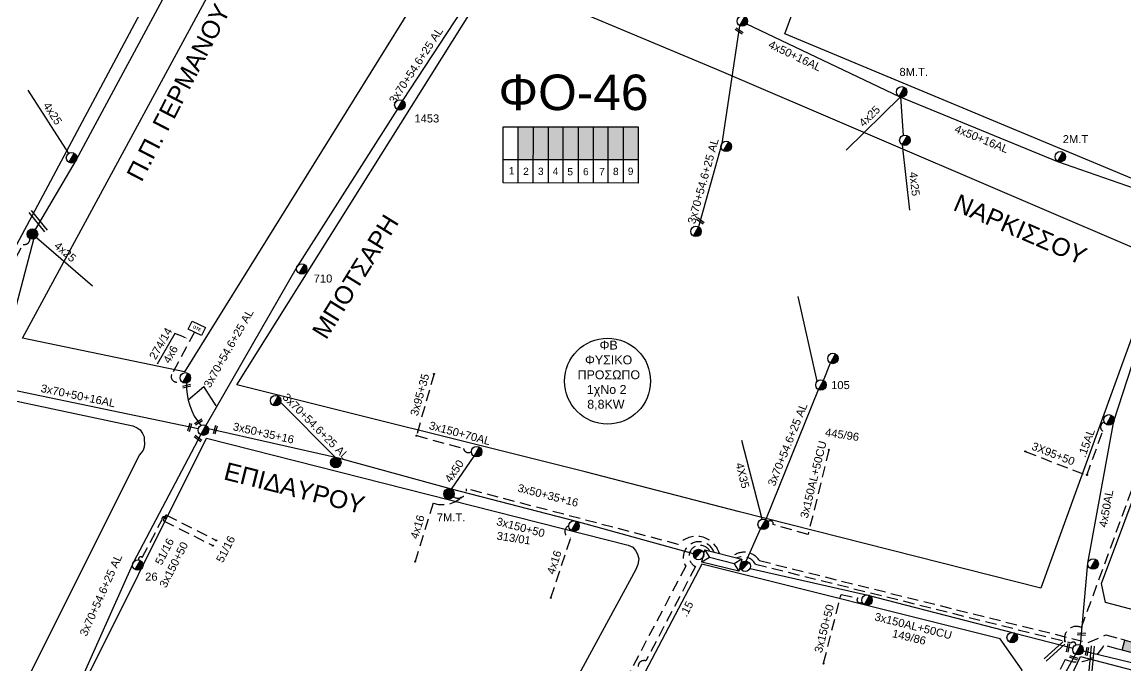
# Model space of a CAD drawing. Header units: millimetres. Extents: x 1020 to 3238, y 796 to 1818.
# Drawn here: x 1144.2 to 1392.6, y 910.1 to 1055 of the extents above; entities that cross this region are included whole.
import ezdxf
from ezdxf import colors
from ezdxf.entities.mleader import LeaderData, LeaderLine
from ezdxf.enums import TextEntityAlignment as Align
from ezdxf.math import Vec2, Vec3

# ---------------------------------------------------------------- set-up
doc = ezdxf.new("R2010")
doc.units = ezdxf.units.MM
doc.linetypes.add('DASHED', pattern=[19.05, 12.7, -6.35])
for name, color, linetype, lineweight in [('.15', 7, 'Continuous', 30), ('.15AL', 7, 'DASHED', 30), ('3x150+50', 7, 'Continuous', 30), ('3x150+70AL', 7, 'DASHED', 30), ('3x150AL+50CU', 7, 'Continuous', 30), ('3x50+35+16', 7, 'Continuous', 30), ('3x70+50+16AL', 7, 'Continuous', 30), ('3x70+54.6+25 AL', 7, 'SYN_LINE', 30), ('3x95+35', 7, 'Continuous', 30), ('3X95+50', 7, 'Continuous', 30), ('4x16', 7, 'Continuous', 30), ('4x25', 7, 'Continuous', 30), ('4X35', 7, 'DASHED', 30), ('4x50', 7, 'Continuous', 30), ('4x50+13_5', 7, 'Continuous', 30), ('4x50+16AL', 7, 'Continuous', 30), ('4x50AL', 7, 'Continuous', 30), ('4x6', 7, 'SYN_LINE', 30), ('Υπόβαθρο ΔΕΗ', 7, 'Continuous', 30)]:
    doc.layers.add(name, color=color, linetype=linetype, lineweight=lineweight)
for name, color, linetype in [('Link Box 4 Διευθύνσεων', 7, 'Continuous'), ('Pillar OTE', 7, 'Continuous'), ('text οδών', 7, 'Continuous'), ('text_kalodion', 7, 'Continuous'), ('text_kalodion @ 1', 7, 'Continuous'), ('ΑΓΝΩΣΤΟ ΕΝΑΕΡΙΟ ΚΑΛΩΔΙΟ', 7, 'Continuous'), ('Επιγραφές - Σχήματα', 7, 'Continuous'), ('Καλώδια ΧΤ   3x150AL+50CU', 7, 'DASHED'), ('Καλώδια ΧΤ   3x150AL+50XLPE', 7, 'DASHED'), ('Μηχανική τομή', 7, 'Continuous'), ('Στύλος Ξύλινος', 7, 'Continuous'), ('Στύλος Ξύλινος @ 1', 7, 'Continuous'), ('Στύλος ΦΜ', 7, 'Continuous'), ('Στύλος ΦΜ @ 1', 7, 'Continuous'), ('Συνδέσεις', 7, 'Continuous'), ('Συνεστραμμένα ΧΤ   3x70+54.6+25 AL', 7, 'SYN_LINE'), ('Τομή', 7, 'Continuous'), ('Υποσταθμός εναέριος 2 στύλων', 7, 'Continuous'), ('Υποσταθμός πόλεως', 7, 'Continuous')]:
    doc.layers.add(name, color=color, linetype=linetype)
doc.styles.add('arial', font='arial.ttf')
doc.styles.get("Standard").update_dxf_attribs({"font": 'arial.ttf'})
doc.linetypes.add('SYN_LINE', pattern='A,0.5,-0.0001,["/\\/\\/\\/",Standard,S=0.1,R=0,X=0,Y=-0.05],-0.25', length=0.7501)
doc.dimstyles.new('ISO-25', dxfattribs={"dimtxt": 2.5, "dimasz": 2.5, "dimexe": 1.25, "dimexo": 0.625, "dimtad": 1, "dimtxsty": 'Standard', "dimcen": 2.5, "dimadec": 0, "dimazin": 0, "dimtfac": 1, "dimtmove": 0, "dimatfit": 3, "dimfxl": 1, "dimarcsym": 0})

# ---------------------------------------------------------------- blocks, each defined once
blk = doc.blocks.new('ΥΠΑΡΧΩΝ ΤΣΙΜΕΝΤΕΝΙΟΣ ΣΤΥΛΟΣ')
at = {"layer": 'Στύλος ΦΜ'}
blk.add_hatch(color=7, dxfattribs=at).paths.add_polyline_path([(-1.29, -2.28, 0.574793), (2.62, 0, 0.268822), (1.3, 2.27)])
at = {"layer": 'Στύλος ΦΜ', "color": 7}
blk.add_line((-1.29, -2.28), (1.3, 2.27), dxfattribs=at)
blk.add_circle((0, 0), 2.62, dxfattribs=at)
at = {"layer": 'Στύλος ΦΜ', "flags": 4}
for tag, p in [('ΑΡΙΘΜΟΣ', (-4.68, 8.05)), ('ΤΥΠΟΣ', (-4.91, 3.03))]:
    blk.add_attdef(tag, p, '', height=4, dxfattribs=at)
blk = doc.blocks.new('ΥΠΑΡΧΩΝ ΞΥΛΙΝΟΣ ΣΤΥΛΟΣ')
at = {"layer": 'Στύλος Ξύλινος'}
h = blk.add_hatch(color=7, dxfattribs=at)
h.paths.add_polyline_path([(-2.62, 0, 0.270008), (-1.29, -2.28), (1.3, 2.27, 0.576266)])
h.paths.add_polyline_path([(-1.29, -2.28, 0.574793), (2.62, 0, 0.268822), (1.3, 2.27)])
at = {"layer": 'Στύλος Ξύλινος', "color": 7}
blk.add_line((-1.29, -2.28), (1.3, 2.27), dxfattribs=at)
blk.add_circle((0, 0), 2.62, dxfattribs=at)
at = {"layer": 'Στύλος Ξύλινος', "flags": 4}
for tag, p in [('ΑΡΙΘΜΟΣ', (-4.91, 8.6)), ('ΤΥΠΟΣ', (-4.85, 3.39))]:
    blk.add_attdef(tag, p, '', height=4, dxfattribs=at)
blk = doc.blocks.new('ΥΠΟΣΤΑΘΜΟΣ ΕΝΑΕΡΙΟΣ ΕΠΙ 2 ΣΤΥΛΩΝ')
at = {"layer": 'Υποσταθμός εναέριος 2 στύλων', "linetype": 'Continuous'}
for points in [[(-11.97, -2.11, 0.574793), (-8.45, -0.07, 0.268822), (-9.64, 1.98)], [(9.68, -2.15, 0.574793), (13.19, -0.1, 0.268822), (12.01, 1.95)]]:
    blk.add_hatch(color=256, dxfattribs=at).paths.add_polyline_path(points)
for p, q in [((-11.97, -2.11), (-9.64, 1.98)), ((9.68, -2.15), (12.01, 1.95))]:
    blk.add_line(p, q, dxfattribs=at)
for centre in [(-10.81, -0.07), (10.84, -0.1)]:
    blk.add_circle(centre, 2.36, dxfattribs=at)
at = {"layer": 'Υποσταθμός πόλεως', "linetype": 'Continuous', "ltscale": 40}
blk.add_lwpolyline([(-8.57, 2.82), (8.57, 2.82), (8.57, -2.82), (-8.57, -2.82)], close=True, dxfattribs=at)
for points in [[(-5.75, 0), (-8.57, 2.82)], [(-8.57, -2.82), (-5.75, 0)], [(-5.75, 0), (5.75, 0)], [(5.75, 0), (8.57, 2.82)], [(8.57, -2.82), (5.75, 0)]]:
    blk.add_lwpolyline(points, dxfattribs=at)
at = {"layer": 'Υποσταθμός εναέριος 2 στύλων', "ltscale": 40, "flags": 1}
for tag, p in [('ΜΕΤΑΣΧΗΜΑΤΙΣΜΟΣ', (14.09, 2.51)), ('ΙΣΧΥΣ', (14.07, -0.28)), ('ΑΡΙΘΜΟΣ', (14.19, -3))]:
    blk.add_attdef(tag, p, '', height=1.8, dxfattribs=at)
blk = doc.blocks.new('LINK BOX 4 ΑΝΑΧΩΡΗΣΕΩΝ')
at = {"layer": 'Link Box 4 Διευθύνσεων', "ltscale": 40}
blk.add_hatch(color=256, dxfattribs=at).paths.add_polyline_path([(-3.54, 0), (-3.54, -4.67), (3.54, -4.67), (3.54, 0)])
for p, q in [((-3.54, 0), (-5.33, 0)), ((5.33, 0), (3.54, 0)), ((-3.54, -4.67), (-5.33, -4.67)), ((5.33, -4.67), (3.54, -4.67))]:
    blk.add_line(p, q, dxfattribs=at)
blk.add_lwpolyline([(-3.54, -4.67), (-3.54, 0), (3.54, 0), (3.54, -4.67)], close=True, dxfattribs=at)
blk = doc.blocks.new('ΜΗΧΑΝΙΚΗ ΤΟΜΗ')
at = {"layer": 'Μηχανική τομή', "ltscale": 40}
for p, q in [((-1.89, 0.78), (5.68, 0.78)), ((-1.89, -0.78), (5.68, -0.78))]:
    blk.add_line(p, q, dxfattribs=at)
blk = doc.blocks.new('ΤΟΜΗ')
at = {"layer": 'Τομή', "ltscale": 40}
for p, q in [((-5.68, 0), (17.06, 0)), ((-5.68, -2.77), (17.06, -2.77))]:
    blk.add_line(p, q, dxfattribs=at)
blk = doc.blocks.new('_ΣΥΝΔΕΣΗ')
at = {"layer": 'Συνδέσεις', "linetype": 'SYN_LINE', "ltscale": 40}
blk.add_hatch(color=256, dxfattribs=at).paths.add_polyline_path([(0.5, -0.01, 1), (-0.5, -0.01, 1)])
at = {"layer": 'Συνδέσεις'}
blk.add_circle((0, -0.01), 0.5, dxfattribs=at)
blk = doc.blocks.new('PILLAR ΟΤΕ')
at = {"layer": 'Pillar OTE', "ltscale": 40}
blk.add_lwpolyline([(-3.31, 2.02), (3.39, 2.02), (3.39, -1.99), (-3.31, -1.99)], close=True, dxfattribs=at)
at = {"layer": 'Pillar OTE', "insert": (-1.81, 0.71), "char_height": 1.3575, "width": 109.961, "attachment_point": 1}
blk.add_mtext('{\\fArial|b1|i0|c161|p34;OTE}', dxfattribs=at)
blk = doc.blocks.new('TSONTA XT1')
at = {"ltscale": 40}
h = blk.add_hatch(color=256, dxfattribs=at)
h.dxf.hatch_style = 1
h.paths.add_polyline_path([(595.96, 2487.66), (597.07, 2488.77), (595.96, 2489.87), (594.85, 2488.77)])
blk.add_lwpolyline([(594.85, 2488.77), (595.96, 2489.87), (597.07, 2488.77), (595.96, 2487.66)], close=True, dxfattribs=at)

msp = doc.modelspace()

# ---------------------------------------------------------------- hatches: boundary and pattern name
at = {"layer": 'Καλώδια ΧΤ   3x150AL+50CU', "linetype": 'DASHED', "lineweight": -3, "ltscale": 0.2}
h = msp.add_hatch(color=173, dxfattribs=at)
h.dxf.hatch_style = 1
h.paths.add_polyline_path([(1259.27, 1031.43), (1255.83, 1031.43), (1255.83, 1024.07), (1259.27, 1024.06)])
h = msp.add_hatch(color=27, dxfattribs=at)
h.dxf.hatch_style = 1
h.paths.add_polyline_path([(1259.27, 1024.06), (1262.7, 1024.06), (1262.71, 1031.43), (1259.27, 1031.43)])
h = msp.add_hatch(color=1, dxfattribs=at)
h.dxf.hatch_style = 1
h.paths.add_polyline_path([(1266, 1031.43), (1262.71, 1031.43), (1262.7, 1024.06), (1266, 1024.06)])
h = msp.add_hatch(color=62, dxfattribs=at)
h.dxf.hatch_style = 1
h.paths.add_polyline_path([(1266, 1024.06), (1269.39, 1024.06), (1269.39, 1031.43), (1266, 1031.43)])
h = msp.add_hatch(color=2, dxfattribs=at)
h.dxf.hatch_style = 1
h.paths.add_polyline_path([(1269.39, 1024.06), (1272.78, 1024.05), (1272.79, 1031.43), (1269.39, 1031.43)])
h = msp.add_hatch(color=85, dxfattribs=at)
h.dxf.hatch_style = 1
h.paths.add_polyline_path([(1272.73, 1024.05), (1276.12, 1024.05), (1276.12, 1031.43), (1272.73, 1031.43)])
h = msp.add_hatch(color=30, dxfattribs=at)
h.dxf.hatch_style = 1
h.paths.add_polyline_path([(1276.06, 1024.06), (1279.46, 1024.05), (1279.46, 1031.43), (1276.06, 1031.43)])
h = msp.add_hatch(color=5, dxfattribs=at)
h.dxf.hatch_style = 1
h.paths.add_polyline_path([(1279.38, 1024.05), (1282.78, 1024.05), (1282.78, 1031.43), (1279.38, 1031.43)])

# ---------------------------------------------------------------- linework, layer by layer
at = {"layer": '.15', "color": 30, "linetype": 'DASHED', "lineweight": -3, "ltscale": 0.2}
msp.add_lwpolyline([(1298.95, 935.93, 1.388993), (1295.74, 932.46), (1284.58, 911.2, 0.632264), (1282.91, 909.55)], format="xyb", dxfattribs=at)
at = {"layer": '.15', "color": 5, "linetype": 'DASHED', "lineweight": -3, "ltscale": 0.2}
msp.add_lwpolyline([(1390.86, 913.88), (1387.62, 914.75, -0.398731), (1378.93, 911.54), (1368.46, 891.57, 0.384962), (1368.87, 889.97, 0.936699)], format="xyb", dxfattribs=at)
at = {"layer": '.15AL', "color": 85, "linetype": 'DASHED', "lineweight": -3, "ltscale": 0.2}
msp.add_lwpolyline([(1383.77, 952.97), (1387.37, 962.91, -0.631684), (1387.69, 964.95, -95.573987)], format="xyb", dxfattribs=at)
at = {"lineweight": -3, "ltscale": 0.2}
msp.add_circle((1275.96, 974.18), 9.67, dxfattribs=at)
at = {"layer": '3x150+50', "color": 62, "linetype": 'DASHED', "lineweight": -3, "ltscale": 0.2}
msp.add_lwpolyline([(1301.13, 935.38, 0.589061), (1291.88, 937.42), (1244.21, 949.97, -0.658647), (1241.27, 948.19, 1.615568)], format="xyb", dxfattribs=at)
at = {"layer": '3x150+50', "color": 173, "linetype": 'DASHED', "lineweight": -3, "ltscale": 0.2}
msp.add_lwpolyline([(1324.56, 910.73), (1328.5, 926.18), (1332.26, 925.4, 1.022311), (1333.21, 924.5, -1.684117)], format="xyb", dxfattribs=at)
at = {"layer": '3x150+70AL', "color": 27, "linetype": 'DASHED', "lineweight": -3, "ltscale": 0.2}
msp.add_lwpolyline([(1113.79, 990.42), (1133.76, 985.22), (1144.46, 1004.95, 0.504468), (1146, 1006.27, -2.698707)], format="xyb", dxfattribs=at)
at = {"layer": '3x150+70AL', "color": 85, "linetype": 'DASHED', "lineweight": -3, "ltscale": 0.2}
msp.add_lwpolyline([(1378.82, 915.63, -0.630067), (1382.55, 918.73), (1407.08, 985.66), (1423.88, 980.3)], format="xyb", dxfattribs=at)
at = {"layer": '3x150+70AL', "color": 62, "linetype": 'DASHED', "lineweight": -3, "ltscale": 0.2}
msp.add_lwpolyline([(1232.96, 961.91), (1243.56, 959.05, 0.601242), (1245.34, 958.37, 161.070364)], format="xyb", dxfattribs=at)
at = {"layer": '3x150+70AL', "color": 2, "linetype": 'DASHED', "lineweight": -3, "ltscale": 0.2}
msp.add_lwpolyline([(1299.91, 935.69, 1.113486), (1293.54, 932.56), (1253.85, 857, 0.669165), (1253.42, 854.6)], format="xyb", dxfattribs=at)
at = {"layer": '3x150AL+50CU', "color": 6, "linetype": 'DASHED', "lineweight": -3, "ltscale": 0.2}
msp.add_lwpolyline([(1325.75, 958.7), (1321.06, 939.64), (1313.2, 941.9, 0.893521), (1312.04, 942.46, -124.959135)], format="xyb", dxfattribs=at)
at = {"layer": '3x150AL+50CU', "color": 5, "linetype": 'DASHED', "lineweight": -3, "ltscale": 0.2}
msp.add_lwpolyline([(1304, 934.67, -0.45656), (1310.13, 933.79), (1384.1, 915.35), (1388.05, 917.05), (1391.46, 916.14)], format="xyb", dxfattribs=at)
at = {"layer": '3x150AL+50CU', "color": 85, "linetype": 'DASHED', "lineweight": -3, "ltscale": 0.2}
msp.add_lwpolyline([(1305.05, 934.4, -0.381029), (1309.22, 933), (1380.28, 915.27, -0.743707), (1381.29, 914.81)], format="xyb", dxfattribs=at)
at = {"layer": '3x50+35+16', "color": 1, "lineweight": -3, "ltscale": 0.2}
msp.add_lwpolyline([(1295.28, 935.33), (1269.01, 942.59), (1240.85, 949.83), (1215.41, 956.87), (1186.17, 963.46)], dxfattribs=at)
at = {"layer": '3x50+35+16', "color": 173, "lineweight": -3, "ltscale": 0.2}
msp.add_lwpolyline([(1308.02, 932.04), (1334.23, 926.07), (1367.58, 917.48), (1380.67, 914.11)], dxfattribs=at)
at = {"layer": '3x70+50+16AL', "color": 27, "lineweight": -3, "ltscale": 0.2}
for points in [[(1138.11, 972.99), (1146.86, 1006.15)], [(1183.88, 963.41), (1138.11, 972.99), (1102.22, 983.73), (1077.62, 990.72), (1059.16, 995.97)]]:
    msp.add_lwpolyline(points, dxfattribs=at)
at = {"layer": '3x70+54.6+25 AL', "color": 62, "linetype": 'SYN_LINE', "lineweight": -3, "ltscale": 20}
for points in [[(1254.52, 1074.98), (1229.82, 1037.37)], [(1228.66, 1035.32), (1206.14, 1000.02), (1185.62, 964.18)]]:
    msp.add_lwpolyline(points, dxfattribs=at)
at = {"layer": '3x70+54.6+25 AL', "color": 173, "linetype": 'SYN_LINE', "lineweight": -3, "ltscale": 20}
msp.add_lwpolyline([(1305.68, 1054.19), (1301.7, 1027.7), (1296.44, 1008.9)], dxfattribs=at)
at = {"layer": '3x70+54.6+25 AL', "color": 173, "linetype": 'SYN_LINE', "lineweight": -3, "ltscale": 10}
msp.add_lwpolyline([(1341.83, 1038.15), (1342.43, 1029.49)], dxfattribs=at)
at = {"layer": '3x70+54.6+25 AL', "color": 6, "linetype": 'SYN_LINE', "lineweight": -3, "ltscale": 20}
for points in [[(1324.54, 974.35), (1326.08, 978.27)], [(1311.56, 942.98), (1323.38, 972.3)]]:
    msp.add_lwpolyline(points, dxfattribs=at)
at = {"layer": '3x70+54.6+25 AL', "color": 1, "linetype": 'SYN_LINE', "lineweight": -3, "ltscale": 20}
msp.add_lwpolyline([(1202.4, 969.42), (1214.73, 957.03)], dxfattribs=at)
at = {"layer": '3x70+54.6+25 AL', "color": 1, "linetype": 'SYN_LINE', "lineweight": -3, "ltscale": 15}
msp.add_lwpolyline([(1184.45, 962.14), (1169.29, 933.42), (1154.14, 899.47)], dxfattribs=at)
at = {"layer": '3x70+54.6+25 AL', "color": 6, "linetype": 'SYN_LINE', "lineweight": -3, "ltscale": 10}
msp.add_lwpolyline([(1307.11, 933.68), (1310.4, 940.93)], dxfattribs=at)
at = {"layer": '3x70+54.6+25 AL', "color": 2, "linetype": 'SYN_LINE', "lineweight": -3, "ltscale": 20}
msp.add_lwpolyline([(1382.94, 913.47), (1423.16, 903.77)], dxfattribs=at)
at = {"layer": '3x70+54.6+25 AL', "color": 7, "linetype": 'SYN_LINE', "lineweight": -3, "ltscale": 10}
msp.add_arc((1195.2, 973.11), 13.96, 177.2546, 219.6986, dxfattribs=at)
at = {"layer": '3x95+35', "color": 62, "linetype": 'DASHED', "lineweight": -3, "ltscale": 0.2}
msp.add_lwpolyline([(1236.92, 975.81), (1232.96, 961.91)], dxfattribs=at)
at = {"layer": '3X95+50', "color": 85, "linetype": 'DASHED', "lineweight": -3, "ltscale": 0.2}
msp.add_lwpolyline([(1369.94, 958.36), (1383.77, 952.97)], dxfattribs=at)
at = {"layer": '4x16', "color": 62, "linetype": 'DASHED', "lineweight": -3, "ltscale": 0.2}
msp.add_lwpolyline([(1243.04, 947.97, -0.274185), (1236.71, 946.75), (1232.68, 933.59)], format="xyb", dxfattribs=at)
at = {"layer": '4x16', "color": 1, "linetype": 'DASHED', "lineweight": -3, "ltscale": 0.2}
msp.add_lwpolyline([(1263.19, 925.43), (1267.68, 938.89, -0.8035), (1267.25, 941.62, -1.982253)], format="xyb", dxfattribs=at)
at = {"layer": '4x25', "color": 62, "linetype": 'SYN_LINE', "lineweight": -3, "ltscale": 20}
msp.add_lwpolyline([(1154.77, 1025.45), (1145.62, 1039.68)], dxfattribs=at)
at = {"layer": '4x25', "color": 173, "linetype": 'SYN_LINE', "lineweight": -3, "ltscale": 20}
for points in [[(1341.83, 1038.15), (1329.64, 1026.14)], [(1342.25, 1027.36), (1343.88, 1012.7)]]:
    msp.add_lwpolyline(points, dxfattribs=at)
at = {"layer": '4x25', "color": 27, "linetype": 'SYN_LINE', "lineweight": -3, "ltscale": 20}
msp.add_lwpolyline([(1147.46, 1006.51), (1160.1, 995.61)], dxfattribs=at)
at = {"layer": '4x25', "color": 6, "linetype": 'SYN_LINE', "lineweight": -3, "ltscale": 20}
msp.add_lwpolyline([(1323.15, 974.18), (1318.82, 993.24)], dxfattribs=at)
at = {"layer": '4X35', "color": 6, "linetype": 'SYN_LINE', "lineweight": -3, "ltscale": 20}
msp.add_lwpolyline([(1310.71, 943.1), (1310.71, 943.1), (1306.15, 960.85)], dxfattribs=at)
at = {"layer": '4x50', "color": 62, "lineweight": -3, "ltscale": 0.2}
msp.add_lwpolyline([(1240.85, 949.83), (1245.94, 957.29)], dxfattribs=at)
at = {"layer": '4x50+13_5', "color": 5, "lineweight": -3, "ltscale": 0.2}
msp.add_lwpolyline([(1381.21, 912.72), (1368.87, 889.97), (1362.53, 877.01), (1347.28, 846.01), (1335.71, 816.47)], dxfattribs=at)
at = {"layer": '4x50+16AL', "color": 173, "lineweight": -3, "ltscale": 0.2}
msp.add_lwpolyline([(1307.25, 1054.57), (1341.55, 1038.26), (1377.22, 1023.65), (1404.79, 1014.04)], dxfattribs=at)
at = {"layer": '4x50AL', "color": 85, "lineweight": -3, "ltscale": 0.2}
msp.add_lwpolyline([(1382.38, 914.77), (1384.03, 933.18), (1389.89, 965.19), (1405.32, 1012.64)], dxfattribs=at)
at = {"layer": '4x6', "linetype": 'DASHED', "lineweight": -3, "ltscale": 0.2}
msp.add_lwpolyline([(1183.01, 985.24), (1177.93, 975.71, 0.921033), (1179.91, 974.44, 0.964725)], format="xyb", dxfattribs=at)
at = {"layer": 'Pillar OTE', "lineweight": -3, "ltscale": 40}
for points in [[(1252.5, 1018.79), (1252.5, 1031.43), (1282.83, 1031.43), (1282.83, 1018.76), (1252.5, 1018.79)], [(1255.82, 1018.79), (1255.83, 1031.43)], [(1259.26, 1018.78), (1259.27, 1031.43)], [(1262.7, 1018.78), (1262.71, 1031.43)], [(1266, 1018.78), (1266, 1031.43)], [(1269.39, 1018.77), (1269.39, 1031.43)], [(1272.78, 1018.77), (1272.79, 1031.43)], [(1276.12, 1018.77), (1276.12, 1031.43)], [(1279.51, 1018.76), (1279.51, 1031.43)], [(1252.5, 1024.07), (1282.83, 1024.04)]]:
    msp.add_lwpolyline(points, dxfattribs=at)
at = {"layer": 'ΑΓΝΩΣΤΟ ΕΝΑΕΡΙΟ ΚΑΛΩΔΙΟ', "color": 62, "lineweight": -3, "ltscale": 0.2}
msp.add_lwpolyline([(1195.57, 1100.02), (1179.93, 1067.78), (1156.45, 1023.96), (1147.17, 1008.32)], dxfattribs=at)
at = {"layer": 'Καλώδια ΧΤ   3x150AL+50XLPE', "color": 1, "linetype": 'DASHED', "lineweight": -3, "ltscale": 0.2}
for points in [[(1170.49, 933.94, -0.83814), (1171.27, 934.49), (1175.71, 942.91, -0.383015), (1176.03, 943.67)], [(1176.49, 943.83, -0.559291), (1176.73, 944.01), (1187.91, 938.35)], [(1176.19, 943.22, 0.270207), (1176.08, 942.77), (1187.17, 937.15)]]:
    msp.add_lwpolyline(points, format="xyb", dxfattribs=at)
at = {"layer": 'Υπόβαθρο ΔΕΗ', "color": 7, "lineweight": -3}
for points in [[(1059.16, 1059.45), (1105.05, 1125.22), (1187.81, 1088.96), (1133.49, 987.14), (1070.24, 1004.43)], [(1315.85, 1052.37), (1342.81, 1125.86), (1396.11, 1099.97), (1430.65, 1082.75), (1422.3, 1060.11), (1413.49, 1036.23), (1405.63, 1014.91), (1315.85, 1052.37)], [(1360.2, 805.47), (1336.91, 816.44), (1382.33, 912.17), (1464.53, 890.72), (1466.2, 890.08), (1467.13, 889.23), (1467.84, 888.14), (1468.14, 886.99), (1468.18, 885.92), (1468, 885.12), (1467.37, 883.6), (1456.52, 861.83), (1427.9, 805.34)]]:
    msp.add_lwpolyline(points, dxfattribs=at)
for points in [[(1198.99, 1084.95), (1238.96, 1070), (1180.75, 976.24), (1144.35, 983.83)], [(1250.3, 1065.45), (1300.49, 1044.37), (1400.27, 1001.65), (1373.43, 927.55), (1305.68, 944.75), (1270.89, 953.74), (1192.57, 973.36)], [(1413.08, 998.17), (1508.16, 965.75), (1507.38, 963.92), (1475.7, 901.14), (1388.01, 924.37), (1387.1, 928.64)], [(1138.04, 970.71), (1169.16, 964.14), (1170.17, 963.7), (1170.78, 963.23), (1171.35, 962.41), (1171.71, 961.63), (1171.74, 960.98), (1171.79, 960.16), (1171.72, 959.32), (1171.51, 958.68), (1171.07, 958.07), (1170.62, 957.5), (1116.65, 849.69), (1116, 848.58), (1115.23, 847.82), (1114.56, 847.34), (1113.25, 846.91), (1111.67, 846.83), (1110.76, 847.25), (1109.83, 847.65), (1108.64, 849.15), (1087.1, 875.07)], [(1185.75, 961.32), (1280.56, 937.24), (1281.65, 936.78), (1282.28, 936.03), (1282.72, 935.22), (1282.98, 934.21), (1282.8, 932.94), (1282.31, 931.78), (1243.03, 859.41), (1155.07, 899.82)], [(1297.14, 932.97), (1255.88, 854.42), (1293.07, 836.8), (1322.38, 823.38), (1324.26, 822.46), (1325.48, 822.12), (1327.05, 822.36), (1327.97, 822.6), (1329.2, 823.93), (1349.87, 867.29), (1369.21, 909.11), (1364.31, 916.21)]]:
    msp.add_lwpolyline(points, close=True, dxfattribs=at)

# ---------------------------------------------------------------- block references
at = {"layer": 'Link Box 4 Διευθύνσεων', "lineweight": -3, "xscale": 0.4999999999999774, "yscale": 0.4999999999999774, "zscale": 0.4999999999999774, "rotation": 345.0283975318833}
msp.add_blockref('LINK BOX 4 ΑΝΑΧΩΡΗΣΕΩΝ', (1394.04, 915.45), dxfattribs=at)
at = {"layer": 'Pillar OTE', "xscale": 0.4999999999999999, "yscale": 0.4999999999999999, "zscale": 0.4999999999999999, "rotation": 334.0295227536566}
msp.add_blockref('PILLAR ΟΤΕ', (1183.53, 986.08), dxfattribs=at)
at = {"layer": 'text_kalodion @ 1', "linetype": 'Continuous', "lineweight": -3, "ltscale": 0.2, "xscale": 0.4499999999998904, "yscale": 0.4499999999998904, "zscale": 0.4499999999998904}
msp.add_blockref('ΥΠΑΡΧΩΝ ΤΣΙΜΕΝΤΕΝΙΟΣ ΣΤΥΛΟΣ', (1180.98, 974.92), dxfattribs=at)
at = {"layer": 'Μηχανική τομή', "lineweight": -3}
for p, xscale, yscale, zscale, rotation in [((1305.95, 1052.68), 0.2499999999999677, 0.2499999999999677, 0.2499999999999677, 145.0153048089944), ((1297.23, 1009.93), 0.2499999999999677, 0.2499999999999677, 0.2499999999999677, 145.0153048089944), ((1180.81, 972.96), 0.2499999999999677, 0.2499999999999677, 0.2499999999999677, 14.3112531992391), ((1181.83, 963.37), 0.2499999999999677, 0.2499999999999677, 0.2499999999999677, 74.02456761277536), ((1183.56, 964.75), 0.2499999999999677, 0.2499999999999677, 0.2499999999999677, 32.66937504638967), ((1187.63, 962.83), 0.2499999999999677, 0.2499999999999677, 0.2499999999999677, 74.02456761277536), ((1184.18, 960.95), 0.2499999999999677, 0.2499999999999677, 0.2499999999999677, 142.7178040235174), ((1383.05, 917.18), 0.2499999999999678, 0.2499999999999678, 0.2499999999999678, 176.365745631665), ((1379.48, 913.7), 0.2499999999999677, 0.2499999999999677, 0.2499999999999677, 76.76918095440216), ((1383.75, 912.89), 0.2499999999999677, 0.2499999999999677, 0.2499999999999677, 76.76918095440216), ((1381.31, 911.72), 0.2499999999999678, 0.2499999999999678, 0.2499999999999678, 160.0479826606599)]:
    msp.add_blockref('ΜΗΧΑΝΙΚΗ ΤΟΜΗ', p, dxfattribs=dict(at, xscale=xscale, yscale=yscale, zscale=zscale, rotation=rotation))
at = {"layer": 'Στύλος Ξύλινος @ 1', "lineweight": -3, "ltscale": 40}
for p, xscale, yscale, zscale in [((1146.58, 1007.29), 0.4499999999998261, 0.4499999999998261, 0.4499999999998261), ((1214.83, 955.85), 0.4499999999998181, 0.4499999999998181, 0.4499999999998181)]:
    msp.add_blockref('ΥΠΑΡΧΩΝ ΞΥΛΙΝΟΣ ΣΤΥΛΟΣ', p, dxfattribs=dict(at, xscale=xscale, yscale=yscale, zscale=zscale))
ref = msp.add_blockref('ΥΠΑΡΧΩΝ ΞΥΛΙΝΟΣ ΣΤΥΛΟΣ', (1240.27, 948.81), dxfattribs=dict(at, xscale=0.4499999999998185, yscale=0.4499999999998185, zscale=0.4499999999998185))
ref.add_attrib('ΤΥΠΟΣ', '7M.T.', (1237.55, 942.63), dxfattribs={"layer": 'Στύλος Ξύλινος', "height": 1.8, "flags": 4})
at = {"layer": 'Στύλος ΦΜ @ 1', "lineweight": -3, "ltscale": 40}
for p, xscale, yscale, zscale in [((1306.27, 1055.22), 0.4499999999998083, 0.4499999999998083, 0.4499999999998083), ((1302.66, 1027.02), 0.4499999999998828, 0.4499999999998828, 0.4499999999998828), ((1342.84, 1028.39), 0.4499999999998829, 0.4499999999998829, 0.4499999999998829), ((1155.38, 1024.45), 0.4499999999998904, 0.4499999999998904, 0.4499999999998904), ((1295.85, 1007.88), 0.4499999999998828, 0.4499999999998828, 0.4499999999998828), ((1326.66, 979.29), 0.4499999999998828, 0.4499999999998828, 0.4499999999998828), ((1201.28, 969.79), 0.4499999999998904, 0.4499999999998904, 0.4499999999998904), ((1388.75, 965.47), 0.4499999999998828, 0.4499999999998828, 0.4499999999998828), ((1185.03, 963.16), 0.4499999999998904, 0.4499999999998904, 0.4499999999998904), ((1246.52, 958.31), 0.4499999999998904, 0.4499999999998904, 0.4499999999998904), ((1268.42, 941.57), 0.4499999999998904, 0.4499999999998904, 0.4499999999998904), ((1310.98, 941.95), 0.4499999999998828, 0.4499999999998828, 0.4499999999998828), ((1385.2, 933.03), 0.4499999999998828, 0.4499999999998828, 0.4499999999998828), ((1334.32, 924.9), 0.4499999999998245, 0.4499999999998245, 0.4499999999998245), ((1366.99, 916.46), 0.4499999999998245, 0.4499999999998245, 0.4499999999998245), ((1381.8, 913.74), 0.4499999999998245, 0.4499999999998245, 0.4499999999998245)]:
    msp.add_blockref('ΥΠΑΡΧΩΝ ΤΣΙΜΕΝΤΕΝΙΟΣ ΣΤΥΛΟΣ', p, dxfattribs=dict(at, xscale=xscale, yscale=yscale, zscale=zscale))
ref = msp.add_blockref('ΥΠΑΡΧΩΝ ΤΣΙΜΕΝΤΕΝΙΟΣ ΣΤΥΛΟΣ', (1342.13, 1039.29), dxfattribs=dict(at, xscale=0.4499999999997619, yscale=0.4499999999997619, zscale=0.4499999999997619))
ref.add_attrib('ΤΥΠΟΣ', '8M.T.', (1341.63, 1042.89), dxfattribs={"layer": 'Στύλος ΦΜ', "height": 1.8, "flags": 4})
ref = msp.add_blockref('ΥΠΑΡΧΩΝ ΤΣΙΜΕΝΤΕΝΙΟΣ ΣΤΥΛΟΣ', (1229.24, 1036.35), dxfattribs=dict(at, xscale=0.4499999999998828, yscale=0.4499999999998828, zscale=0.4499999999998828))
ref.add_attrib('ΤΥΠΟΣ', '1453', (1232.5, 1032.4), dxfattribs={"layer": 'Στύλος ΦΜ', "height": 1.8, "flags": 4})
ref = msp.add_blockref('ΥΠΑΡΧΩΝ ΤΣΙΜΕΝΤΕΝΙΟΣ ΣΤΥΛΟΣ', (1377.8, 1024.68), dxfattribs=dict(at, xscale=0.4499999999998084, yscale=0.4499999999998084, zscale=0.4499999999998084))
ref.add_attrib('ΤΥΠΟΣ', '2M.T', (1378.36, 1027.75), dxfattribs={"layer": 'Στύλος ΦΜ', "height": 1.8, "flags": 4})
ref = msp.add_blockref('ΥΠΑΡΧΩΝ ΤΣΙΜΕΝΤΕΝΙΟΣ ΣΤΥΛΟΣ', (1207.16, 999.44), dxfattribs=dict(at, xscale=0.4499999999998828, yscale=0.4499999999998828, zscale=0.4499999999998828))
ref.add_attrib('ΤΥΠΟΣ', '710', (1209.84, 996.38), dxfattribs={"layer": 'Στύλος ΦΜ', "height": 1.8, "flags": 4})
ref = msp.add_blockref('ΥΠΑΡΧΩΝ ΤΣΙΜΕΝΤΕΝΙΟΣ ΣΤΥΛΟΣ', (1323.96, 973.32), dxfattribs=dict(at, xscale=0.4499999999998799, yscale=0.4499999999998799, zscale=0.4499999999998799))
ref.add_attrib('ΤΥΠΟΣ', '105', (1326.26, 972.39), dxfattribs={"layer": 'Στύλος ΦΜ', "height": 1.8, "flags": 4})
ref = msp.add_blockref('ΥΠΑΡΧΩΝ ΤΣΙΜΕΝΤΕΝΙΟΣ ΣΤΥΛΟΣ', (1170.28, 932.78), dxfattribs=dict(at, xscale=0.4499999999998781, yscale=0.4499999999998781, zscale=0.4499999999998781))
ref.add_attrib('ΤΥΠΟΣ', '26', (1171.94, 929.27), dxfattribs={"layer": 'Στύλος ΦΜ', "height": 1.8, "flags": 4})
at = {"layer": 'Συνδέσεις', "lineweight": -3, "xscale": 0.25, "yscale": 0.25, "zscale": 0.25}
for p in [(1236.92, 975.81), (1232.96, 961.91), (1325.75, 958.71), (1369.94, 958.37), (1383.82, 953.1), (1243.04, 947.97), (1187.17, 937.16), (1187.91, 938.35), (1232.68, 933.59), (1263.19, 925.43), (1378.82, 915.64), (1324.52, 910.62)]:
    msp.add_blockref('_ΣΥΝΔΕΣΗ', p, dxfattribs=at)
at = {"layer": 'Συνδέσεις', "xscale": 0.3075184835441075, "yscale": 0.3075184835441075, "zscale": 0.3075184835441075, "rotation": 63.48236358535025}
msp.add_blockref('TSONTA XT1', (1779.34, 437.83), dxfattribs=at)
at = {"layer": 'Τομή', "lineweight": -3, "xscale": 0.2499999999999995, "yscale": 0.2499999999999995, "zscale": 0.2499999999999995}
for p, rotation in [((1148.5, 1008.86), 129.1290520902559), ((1375.24, 912.64), 42.31657450992405), ((1384.42, 910.38), 84.63314901984216)]:
    msp.add_blockref('ΤΟΜΗ', p, dxfattribs=dict(at, rotation=rotation))
at = {"layer": 'Υποσταθμός εναέριος 2 στύλων', "lineweight": -3, "xscale": 0.5000000000000612, "yscale": 0.5000000000000612, "zscale": 0.5000000000000612, "rotation": 165.9913577604793}
msp.add_blockref('ΥΠΟΣΤΑΘΜΟΣ ΕΝΑΕΡΙΟΣ ΕΠΙ 2 ΣΤΥΛΩΝ', (1301.69, 933.79), dxfattribs=at)

# ---------------------------------------------------------------- texts
at = {"lineweight": -3, "ltscale": 30, "char_height": 1.63, "width": 11.2573, "attachment_point": 1}
for s, insert in [('1', (1253.74, 1022.35)), ('2', (1256.98, 1022.22)), ('3', (1260.31, 1022.22)), ('4', (1263.62, 1022.22)), ('5', (1266.92, 1022.14)), ('6', (1270.44, 1022.16)), ('7', (1274.07, 1022.16)), ('8', (1277.18, 1022.19)), ('9', (1280.51, 1022.22))]:
    msp.add_mtext(s, dxfattribs=dict(at, insert=insert))
at = {"layer": 'text οδών', "lineweight": -3, "ltscale": 40, "char_height": 2, "attachment_point": 1}
for s, insert, width, rotation in [('{\\H2x;Π.Π. ΓΕΡΜΑΝΟΥ} ', (1167.57, 1020.65), 46.7421, 62.668), ('{\\H2x;NAPKIΣΣOY\\P} ', (1355.04, 1016.45), 13.6816, 336.6879), ('{\\H2x;ΜΠΟΤΣΑΡΗ\\fMS Shell Dlg|b0|i0|c0|p0;\\H0.35416x;\\P} ', (1209.26, 985.41), 13.6816, 58.2735), ('{\\H2x;EΠIΔAYPOY} ', (1190.36, 956), 13.6816, 345.8457)]:
    msp.add_mtext(s, dxfattribs=dict(at, insert=insert, width=width, rotation=rotation))
at = {"layer": 'text_kalodion', "linetype": 'Continuous', "lineweight": -3, "ltscale": 0.2}
for s, rotation, p in [('3x70+54.6+25 AL', 56.7083, (1232.85, 1045.25)), ('4x50+16AL', 334.5726, (1318.13, 1047.41)), ('4x25', 302.7482, (1151.13, 1034.43)), ('4x25', 44.5794, (1334.88, 1033.83)), ('4x50+16AL', 337.7215, (1360.12, 1028.71)), ('3x70+54.6+25 AL', 74.3754, (1297.46, 1019.23)), ('4x25', 276.3379, (1345.04, 1018.57)), ('4x25', 319.233, (1153.96, 1003.28)), ('3x70+54.6+25 AL', 60.2052, (1190.69, 981.55)), ('274/14', 60.2052, (1175.42, 982.65)), ('4x6', 60.2052, (1177.63, 980.21)), ('3x70+50+16AL', 348.1825, (1156.86, 970.9)), ('3x95+35', 74.1279, (1233.71, 971.12)), ('3x70+54.6+25 AL', 314.8813, (1210.33, 964)), ('3x70+54.6+25 AL', 68.0615, (1316.45, 959.93)), ('3x50+35+16', 347.3061, (1198.57, 962.51)), ('3x150+70AL', 344.8982, (1242.74, 962.46)), ('.15AL', 70.1031, (1383.69, 960.27)), ('3x150AL+50CU', 76.1733, (1322.25, 952.04)), ('3X95+50', 338.7011, (1376.24, 957.84)), ('4x50', 55.7122, (1241.47, 953.93)), ('4X35', 284.3942, (1306.32, 952.95)), ('3x50+35+16', 345.578, (1262.59, 948.48)), ('4x50AL', 79.626, (1388.12, 945.52)), ('4x16', 72.9564, (1233.19, 941.39)), ('3x150+50', 345.2516, (1256.42, 941.29)), ('51/16', 63, (1176.28, 935.84)), ('51/16', 63, (1190.03, 936.37)), ('3x150+50', 63, (1178.35, 932.87)), ('3x70+54.6+25 AL', 65.9486, (1161.98, 926.03)), ('4x16', 71.5518, (1263.95, 933.41)), ('.15', 62.2905, (1293.75, 922.92)), ('3x150+50', 75.6771, (1324.68, 918.49)), ('3x150AL+50CU', 345.9914, (1344.75, 919.08))]:
    msp.add_text(s, height=1.8, rotation=rotation, dxfattribs=at).set_placement(p, align=Align.MIDDLE_CENTER)
at = {"layer": 'Επιγραφές - Σχήματα', "lineweight": -3, "insert": (1251.42, 1043.18), "char_height": 8, "width": 15.5504, "attachment_point": 1, "style": 'arial'}
msp.add_mtext('ΦO-46', dxfattribs=at)
at = {"layer": 'Υπόβαθρο ΔΕΗ', "lineweight": -3, "char_height": 2, "width": 17.2548, "attachment_point": 1}
for s, insert in [('{\\W8.64836; }ΦΒ \\P{\\W4.42067; }ΦΥΣΙΚΟ \\P{\\W2.28183; }ΠΡΟΣΩΠΟ', (1267.45, 983.29)), ('{\\W5.64925; }1χΝο 2\\P{\\W5.75643; }8,8KW', (1266.92, 973.31))]:
    msp.add_mtext(s, dxfattribs=dict(at, insert=insert))
at = {"layer": 'Υπόβαθρο ΔΕΗ', "lineweight": -3, "char_height": 1.8, "width": 9.1232, "attachment_point": 1, "style": 'arial'}
for s, insert, rotation in [('445/96', (1325.06, 963.6), 351.5083), ('313/01', (1251.19, 940.31), 351.5083), ('149/86', (1340.28, 918.35), 346.529)]:
    msp.add_mtext(s, dxfattribs=dict(at, insert=insert, rotation=rotation))

# ---------------------------------------------------------------- leaders
at = {"layer": 'Επιγραφές - Σχήματα', "ltscale": 40}
for points in [[(1181.6, 970), (1185.1, 972.98)], [(1187.92, 968.63), (1185.1, 972.98)]]:
    msp.add_leader(points, dimstyle='ISO-25', override={"dimasz": 1, "dimtad": 0}, dxfattribs=at)
at = {"layer": 'Συνεστραμμένα ΧΤ   3x70+54.6+25 AL', "color": 0, "linetype": 'Continuous', "lineweight": -3, "ltscale": 0.2}
ml = msp.add_multileader_mtext('Standard', dxfattribs=at)
ml.set_content('')
ml.set_leader_properties()
ml.build(insert=Vec2(0, 0))
ml.multileader.update_dxf_attribs({"arrow_head_size": 1})
ctx = ml.context
ctx.base_point, ctx.arrow_head_size, ctx.plane_origin, ctx.plane_x_axis, ctx.plane_y_axis = Vec3(1172.61, 974.53), 1, Vec3(1181.49, 983.75), Vec3(0.5, 0.866025), Vec3(-0.866025, 0.5)
ctx.text_align_type = 2
notes = []
notes.append((ctx, [(0, (1, 1, 0), (1178.61, 984.92), (-0.5, -0.866025), 8, [(0, [(1181.49, 983.75)], 0, [])])]))
ctx.mtext.insert, ctx.mtext.text_direction, ctx.mtext.rotation, ctx.mtext.alignment, ctx.mtext.flow_direction = Vec3(1171.88, 977.26), Vec3(0.5, 0.866025), 1.047198, 3, 5
for ctx, leaders in notes:
    for number, flags, end, landing, length, lines in leaders:
        leader = LeaderData()
        leader.index, (leader.has_last_leader_line, leader.has_dogleg_vector, leader.attachment_direction) = number, flags
        leader.last_leader_point, leader.dogleg_vector, leader.dogleg_length = Vec3(end), Vec3(landing), length
        for number, points, colour, breaks in lines:
            line = LeaderLine()
            line.index, line.vertices, line.color, line.breaks = number, Vec3.list(points), colors.encode_raw_color(colour), breaks
            leader.lines.append(line)
        ctx.leaders.append(leader)

doc.saveas('drawing.dxf')
